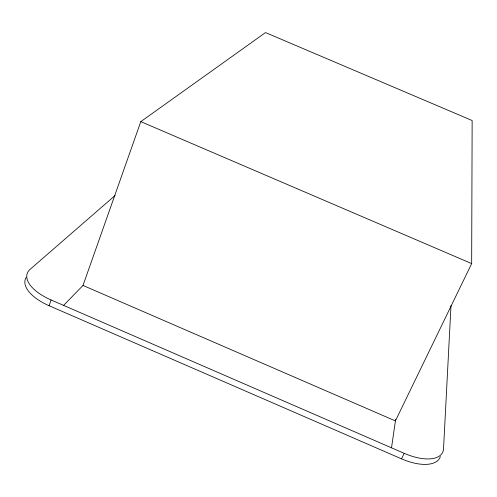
<?xml version="1.0" encoding="UTF-8"?>
<svg xmlns="http://www.w3.org/2000/svg" width="497" height="497" viewBox="0 0 497 497"><rect width="100%" height="100%" fill="white"/><g stroke="black" fill="none" stroke-linecap="round" stroke-linejoin="round"><path stroke-width="0.75" d="M83.005 285.446L395.407 420.916L471.665 263.59L472.15 120.522L265.51 32.578L140.8 121.635L83.005 285.446L63.61 305.394M450.996 305.63L443.541 448.685A40.642 18.973 28.3 0 1 404.235 453.339L51.098 299.964A40.412 18.606 16.9 0 1 30.124 269.343L115.099 195.483M391.518 447.816L395.631 419.381M440.373 456.569A40.561 19.147 28.4 0 1 401.52 458.843L49.116 305.73L51.098 299.964M401.52 458.843L404.235 453.339M140.8 121.635L471.665 263.59M49.116 305.73A40.338 18.78 16.8 0 1 26.13 277.463"/></g></svg>
